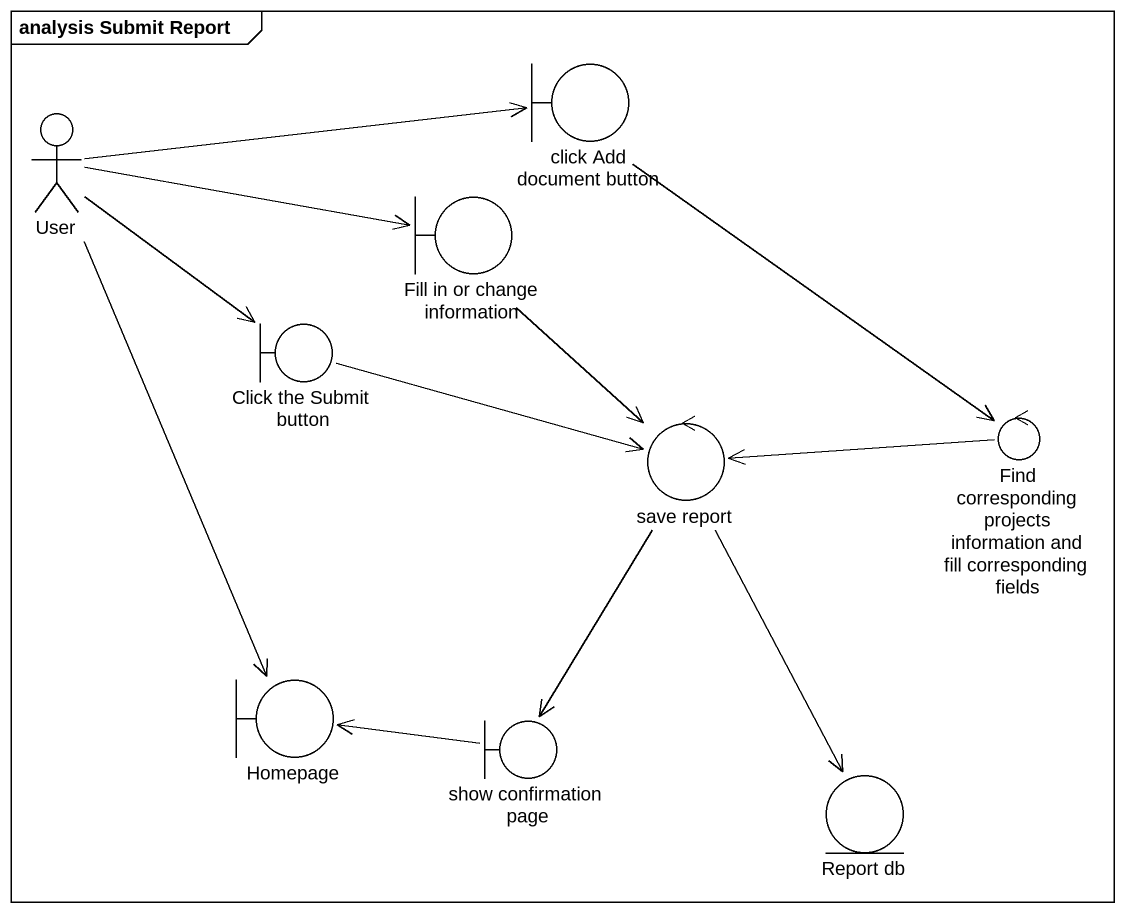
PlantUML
@startuml
mainframe analysis Submit Report
boundary "click Add document button" as click_Add_document_button
actor User
boundary "Fill in or change information" as Fill_in_or_change
boundary "Click the Submit button" as Click_the_Submit_button
control "save report" as save_report
control "Find corresponding projects information and fill corresponding fields" as Find_corresponding_projects
boundary Homepage
boundary "show confirmation page" as show_confirmation_page
entity "Report db" as Report_db
click_Add_document_button --> Find_corresponding_projects
User -right-> click_Add_document_button
User -right-> Fill_in_or_change
User --> Click_the_Submit_button
User --> Homepage
Fill_in_or_change --> save_report
Click_the_Submit_button -right-> save_report
save_report --> show_confirmation_page
save_report --> Report_db
Find_corresponding_projects -left-> save_report
show_confirmation_page -left-> Homepage
@enduml
